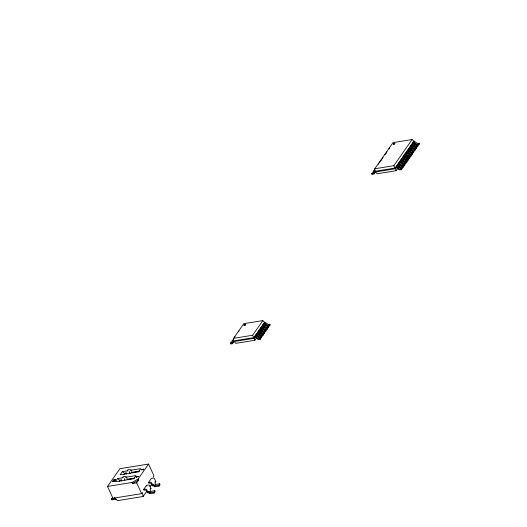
<?xml version="1.0" encoding="UTF-8"?>
<svg xmlns="http://www.w3.org/2000/svg" width="527" height="527" viewBox="0 0 527 527"><rect width="100%" height="100%" fill="white"/><g stroke="black" fill="none" stroke-linecap="round" stroke-linejoin="round"><path stroke-width="0.79" d="M126.987 478.523C127.903 475.756 120.993 476.144 122.837 477.903M131.822 471.586C132.738 468.806 125.828 469.214 127.672 470.967M131.045 479.056L127.639 479.366M135.88 472.12L131.684 472.554M114.287 497.64L117.488 500.65L143.074 496.506L142.415 492.495L141.618 493.641L112.956 498.285L107.508 486.447L119.879 468.701L148.542 464.056L153.989 475.894L153.186 477.04M113.259 480.69L115.815 479.748M123.16 477.633L117.547 478.542L115.321 481.737L133.759 478.753L135.986 475.558L125.564 477.245M127.995 470.703L122.383 471.612L120.156 474.807L138.594 471.817L140.821 468.622L130.4 470.315M119.122 481.731L120.011 480.453L121.566 480.202M123.957 474.794L124.846 473.516L126.394 473.266M116.197 499.056A1.014 0.764 34.9 0 1 115.821 499.234L111.783 499.892L111.414 499.089L112.462 497.587M136.223 477.198L136.23 476.843L138.469 476.704M138.37 476.494L136.131 476.988M143.535 469.089L143.153 469.629L141.15 469.801L142.218 469.333L143.252 469.84L143.627 469.3L142.435 469.353M256.293 338.268L254.897 340.264L235.832 343.354L233.573 340.897L233.533 338.354L243.764 323.683L262.828 320.594L264.982 322.82M233.698 341.101A1.021 0.771 34.9 0 0 233.29 341.562L233.066 342.715A2.371 1.785 34.9 0 1 232.111 343.788L230.721 344.012L230.411 343.327L231.024 342.445L232.387 342.214A1.561 1.179 34.9 0 0 232.664 342.036M233.698 338.617L233.079 339.5L233.395 340.178M234.416 337.583L235.029 336.7M238.421 331.839L239.034 330.956M143.054 469.498L143.41 469.333M107.508 486.447L131.895 482.495L138.074 479.069L148.542 464.056M131.895 482.495L132.376 483.549L136.651 482.857L138.555 480.123L138.074 479.069M149.022 491.368L148.12 492.666L147.31 492.798L146.361 490.742A1.014 0.764 34.9 0 0 145.116 490.038L144.003 490.215L143.634 489.418L146.493 485.321L148.416 485.011A1.014 0.764 34.9 0 1 149.661 485.71L150.972 488.575L150.07 489.866L150.768 491.388L149.721 492.89L149.022 491.368L148.212 491.5L148.891 492.976A1.014 0.764 34.9 0 0 150.129 493.68L154.174 493.028L155.221 491.526L154.852 490.723L150.768 491.388M148.469 482.482L151.328 478.384L153.252 478.075A1.014 0.764 34.9 0 1 154.49 478.779L155.808 481.638L154.905 482.936L155.603 484.451L154.556 485.953L153.858 484.438L152.955 485.736L152.138 485.868L151.196 483.806A1.014 0.764 34.9 0 0 149.951 483.101L148.838 483.279L148.469 482.482L150.393 482.172A1.014 0.764 34.9 0 1 151.638 482.87L152.955 485.736M233.533 338.354L252.598 335.264L262.828 320.594M143.074 496.506L146.776 491.197M150.017 486.546L151.868 483.891M264.673 322.142L253.882 337.609L233.573 340.897M258.421 332.241L262.637 326.187M258.619 334.928L264.659 326.259M397.542 168.686L396.139 170.695L377.075 173.785L374.816 171.334L374.776 168.785L393.017 142.619L412.081 139.53L414.242 141.763M374.941 171.532A1.021 0.771 34.9 0 0 374.532 171.993L374.308 173.146A2.371 1.785 34.9 0 1 373.353 174.22L371.97 174.444L371.654 173.765L372.273 172.876L373.63 172.652A1.561 1.179 34.9 0 0 373.906 172.467M374.967 170.735L373.603 170.965L372.991 171.848L373.3 172.527M374.941 169.048L374.322 169.931L374.638 170.616M378.333 164.187L378.946 163.304M379.664 162.27L380.283 161.387M381.001 160.353L381.62 159.47L381.93 160.155M382.338 158.436L382.951 157.553M385.006 154.609L385.626 153.726M386.956 151.809L386.344 152.692L386.653 153.377M389.012 148.864L389.631 147.975M259.956 338.545L260.575 337.662L260.891 338.341L260.272 339.23L258.889 339.454A2.371 1.785 34.9 0 1 257.143 338.815L255.964 337.893A1.021 0.771 34.9 0 0 255.068 337.629L254.607 337.702L254.297 337.023L254.772 336.944A1.825 1.377 34.9 0 1 256.353 337.412L257.538 338.334A1.561 1.179 34.9 0 0 258.592 338.762L259.956 338.545L260.272 339.23M261.293 336.628L261.912 335.745L262.222 336.43L261.609 337.313L260.219 337.537A2.371 1.785 34.9 0 1 258.48 336.898L257.301 335.976A1.021 0.771 34.9 0 0 256.405 335.712L255.944 335.785L255.628 335.106L256.109 335.027A1.825 1.377 34.9 0 1 257.683 335.495L258.869 336.424A1.561 1.179 34.9 0 0 259.93 336.845L261.293 336.628L261.609 337.313M262.63 334.717L263.243 333.828L263.559 334.513L262.94 335.396L261.557 335.62A2.371 1.785 34.9 0 1 259.818 334.988L258.632 334.059A1.021 0.771 34.9 0 0 257.743 333.795L257.281 333.874L256.965 333.189L257.44 333.11A1.825 1.377 34.9 0 1 259.02 333.578L260.206 334.507A1.561 1.179 34.9 0 0 261.26 334.928L262.63 334.717L262.94 335.396M263.961 332.8L264.58 331.918L264.897 332.596L264.277 333.479L262.894 333.703A2.371 1.785 34.9 0 1 261.148 333.071L259.969 332.142A1.021 0.771 34.9 0 0 259.08 331.878L258.612 331.957L258.302 331.272L258.777 331.2A1.825 1.377 34.9 0 1 260.358 331.661L261.544 332.59A1.561 1.179 34.9 0 0 262.598 333.011L263.961 332.8L264.277 333.479M265.298 330.884L265.918 330.001L266.227 330.679L265.615 331.569L264.225 331.793A2.371 1.785 34.9 0 1 262.486 331.154L261.306 330.225A1.021 0.771 34.9 0 0 260.41 329.968L259.949 330.04L259.64 329.355L260.114 329.283A1.825 1.377 34.9 0 1 261.695 329.75L262.881 330.673A1.561 1.179 34.9 0 0 263.935 331.094L265.298 330.884L265.615 331.569M266.636 328.967L267.248 328.084L267.564 328.769L266.945 329.652L265.562 329.876A2.371 1.785 34.9 0 1 263.823 329.237L262.637 328.314A1.021 0.771 34.9 0 0 261.748 328.051L261.287 328.123L260.97 327.445L261.445 327.366A1.825 1.377 34.9 0 1 263.026 327.834L264.211 328.762A1.561 1.179 34.9 0 0 265.265 329.184L266.636 328.967L266.945 329.652M267.973 327.05L268.586 326.167L268.902 326.852L268.283 327.735L266.899 327.959A2.371 1.785 34.9 0 1 265.153 327.326L263.974 326.397A1.021 0.771 34.9 0 0 263.085 326.134L262.624 326.206L262.308 325.528L262.782 325.449A1.825 1.377 34.9 0 1 264.363 325.917L265.549 326.845A1.561 1.179 34.9 0 0 266.603 327.267L267.973 327.05L268.283 327.735M269.304 325.139L269.923 324.257L270.232 324.935L269.62 325.818L268.236 326.042A2.371 1.785 34.9 0 1 266.491 325.409L265.312 324.48A1.021 0.771 34.9 0 0 264.416 324.217L263.955 324.296L263.645 323.611L264.119 323.532A1.825 1.377 34.9 0 1 265.7 324L266.886 324.928A1.561 1.179 34.9 0 0 267.94 325.35L269.304 325.139L269.62 325.818M149.721 492.89L153.805 492.225L154.852 490.723M154.556 485.953L158.64 485.288L159.688 483.793L160.056 484.59L159.009 486.092L154.964 486.744A1.014 0.764 34.9 0 1 153.726 486.039L153.047 484.57M374.776 168.785L393.84 165.695L412.081 139.53M413.926 141.078L395.131 168.041L374.816 171.334M398.26 164.681L401.554 159.958M402.529 158.555L402.99 158.482A1.021 0.771 34.9 0 1 403.886 158.746L405.065 159.668A2.371 1.785 34.9 0 0 406.811 160.307L408.194 160.083L408.807 159.2L408.497 158.515L407.878 159.398L406.515 159.615A1.561 1.179 34.9 0 1 405.461 159.194L404.275 158.265A1.825 1.377 34.9 0 0 402.694 157.797L402.22 157.876L402.529 158.555L404.328 156.565A1.021 0.771 34.9 0 1 405.217 156.829L406.403 157.757A2.371 1.785 34.9 0 0 408.142 158.39L409.532 158.166L410.144 157.283L409.828 156.598L408.465 156.815A1.561 1.179 34.9 0 1 407.411 156.394L406.225 155.465A1.825 1.377 34.9 0 0 404.644 154.997L404.169 155.076L404.479 155.755M404.841 155.241L406.719 152.547M410.013 147.823L413.3 143.107M398.478 167.342L400.349 164.661M401.284 163.317L406.897 155.267M409.235 151.914L413.912 145.202M397.595 167.843L398.781 168.765A1.561 1.179 34.9 0 0 399.835 169.193L401.205 168.976L401.818 168.093L402.134 168.778L401.515 169.661L400.131 169.885A2.371 1.785 34.9 0 1 398.392 169.246L397.206 168.324A1.021 0.771 34.9 0 0 396.317 168.06L395.856 168.133L395.54 167.454L396.014 167.375A1.825 1.377 34.9 0 1 397.595 167.843M402.536 167.059L403.155 166.176L403.471 166.861L402.852 167.744L401.469 167.968A2.371 1.785 34.9 0 1 399.723 167.336L398.544 166.407A1.021 0.771 34.9 0 0 397.654 166.143L397.187 166.216L396.877 165.537L397.351 165.458A1.825 1.377 34.9 0 1 398.932 165.926L400.118 166.855A1.561 1.179 34.9 0 0 401.172 167.276L402.536 167.059L402.852 167.744M403.873 165.149L404.492 164.259L404.802 164.944L404.189 165.827L402.799 166.051A2.371 1.785 34.9 0 1 401.06 165.419L399.881 164.49A1.021 0.771 34.9 0 0 398.985 164.226L398.524 164.305L398.214 163.62L398.689 163.541A1.825 1.377 34.9 0 1 400.27 164.009L401.455 164.938A1.561 1.179 34.9 0 0 402.509 165.359L403.873 165.149L404.189 165.827M401.6 162.092L402.786 163.021A1.561 1.179 34.9 0 0 403.84 163.442L405.21 163.232L405.823 162.349L406.139 163.027L405.52 163.91L404.137 164.134A2.371 1.785 34.9 0 1 402.397 163.502L401.212 162.573A1.021 0.771 34.9 0 0 400.322 162.316L399.861 162.388L399.545 161.703L400.019 161.631A1.825 1.377 34.9 0 1 401.6 162.092M406.548 161.315L407.16 160.432L407.476 161.11L406.857 162L405.474 162.224A2.371 1.785 34.9 0 1 403.728 161.585L402.549 160.663A1.021 0.771 34.9 0 0 401.66 160.399L401.199 160.471L400.882 159.793L401.357 159.714A1.825 1.377 34.9 0 1 402.938 160.182L404.123 161.104A1.561 1.179 34.9 0 0 405.177 161.532L406.548 161.315L406.857 162M403.866 156.644L403.55 155.959L404.031 155.88A1.825 1.377 34.9 0 1 405.606 156.348L406.791 157.277A1.561 1.179 34.9 0 0 407.845 157.698L409.216 157.487L409.828 156.598M410.553 155.57L411.165 154.688L411.482 155.366L410.862 156.249L409.479 156.473A2.371 1.785 34.9 0 1 407.74 155.84L406.554 154.912A1.021 0.771 34.9 0 0 405.665 154.648L405.204 154.727L404.888 154.042L405.362 153.97A1.825 1.377 34.9 0 1 406.943 154.431L408.129 155.36A1.561 1.179 34.9 0 0 409.183 155.781L410.553 155.57L410.862 156.249M411.883 153.653L412.503 152.771L412.812 153.449L412.2 154.339L410.816 154.563A2.371 1.785 34.9 0 1 409.071 153.924L407.891 153.001A1.021 0.771 34.9 0 0 406.996 152.738L406.534 152.81L406.225 152.132L406.699 152.053A1.825 1.377 34.9 0 1 408.28 152.52L409.466 153.443A1.561 1.179 34.9 0 0 410.52 153.871L411.883 153.653L412.2 154.339M413.221 151.736L413.84 150.854L414.15 151.539L413.537 152.422L412.147 152.646A2.371 1.785 34.9 0 1 410.408 152.007L409.222 151.084A1.021 0.771 34.9 0 0 408.333 150.821L407.872 150.893L407.555 150.215L408.036 150.136A1.825 1.377 34.9 0 1 409.611 150.603L410.796 151.532A1.561 1.179 34.9 0 0 411.851 151.954L413.221 151.736L413.537 152.422M414.558 149.826L415.171 148.937L415.487 149.622L414.868 150.505L413.484 150.729A2.371 1.785 34.9 0 1 411.745 150.096L410.559 149.167A1.021 0.771 34.9 0 0 409.67 148.904L409.209 148.983L408.893 148.298L409.367 148.219A1.825 1.377 34.9 0 1 410.948 148.686L412.134 149.615A1.561 1.179 34.9 0 0 413.188 150.037L414.558 149.826L414.868 150.505M415.889 147.909L416.508 147.026L416.824 147.705L416.205 148.588L414.821 148.812A2.371 1.785 34.9 0 1 413.076 148.179L411.897 147.25A1.021 0.771 34.9 0 0 411.001 146.987L410.54 147.066L410.23 146.381L410.704 146.308A1.825 1.377 34.9 0 1 412.285 146.769L413.471 147.698A1.561 1.179 34.9 0 0 414.525 148.12L415.889 147.909L416.205 148.588M417.226 145.992L417.845 145.109L418.155 145.788L417.542 146.677L416.152 146.901A2.371 1.785 34.9 0 1 414.413 146.262L413.234 145.333A1.021 0.771 34.9 0 0 412.338 145.077L411.877 145.149L411.561 144.464L412.042 144.391A1.825 1.377 34.9 0 1 413.616 144.859L414.802 145.781A1.561 1.179 34.9 0 0 415.856 146.203L417.226 145.992L417.542 146.677M418.563 144.075L419.176 143.192L419.492 143.878L418.873 144.76L417.489 144.984A2.371 1.785 34.9 0 1 415.75 144.345L414.565 143.423A1.021 0.771 34.9 0 0 413.675 143.16L413.214 143.232L412.898 142.553L413.372 142.474A1.825 1.377 34.9 0 1 414.953 142.942L416.139 143.871A1.561 1.179 34.9 0 0 417.193 144.293L418.563 144.075L418.873 144.76M126.078 472.139L125.801 472.706L126.381 474.135M121.243 479.076L120.966 479.642L121.546 481.072M114.603 481.23L114.207 481.441M132.376 483.549L138.555 480.123M142.626 469.392L143.311 469.122M419.176 143.192L417.812 143.403A1.561 1.179 34.9 0 1 416.758 142.982L415.572 142.053A1.825 1.377 34.9 0 0 413.991 141.592L413.517 141.671L413.827 142.349M410.843 145.498L411.323 145.419A1.825 1.377 34.9 0 1 412.898 145.887L414.084 146.816A1.561 1.179 34.9 0 0 415.138 147.237L416.508 147.026M417.845 145.109L416.528 145.32A1.561 1.179 34.9 0 1 415.421 144.899L414.235 143.97A1.825 1.377 34.9 0 0 412.654 143.509L412.18 143.581L412.496 144.266M408.175 149.332L408.649 149.253A1.825 1.377 34.9 0 1 410.23 149.721L411.416 150.643A1.561 1.179 34.9 0 0 412.47 151.071L413.84 150.854M415.171 148.937L413.807 149.154A1.561 1.179 34.9 0 1 412.753 148.733L411.567 147.804A1.825 1.377 34.9 0 0 409.986 147.336L409.512 147.415L409.822 148.094M412.503 152.771L411.132 152.982A1.561 1.179 34.9 0 1 410.078 152.56L408.893 151.631A1.825 1.377 34.9 0 0 407.318 151.17L406.837 151.242L407.154 151.928M411.165 154.688L409.848 154.898A1.561 1.179 34.9 0 1 408.748 154.477L407.562 153.548A1.825 1.377 34.9 0 0 405.981 153.087L405.507 153.159L405.816 153.844M402.832 156.993L403.307 156.914A1.825 1.377 34.9 0 1 404.888 157.382L406.073 158.304A1.561 1.179 34.9 0 0 407.127 158.732L408.497 158.515M400.164 160.821L400.639 160.742A1.825 1.377 34.9 0 1 402.22 161.209L403.405 162.138A1.561 1.179 34.9 0 0 404.459 162.56L405.823 162.349M407.16 160.432L405.79 160.643A1.561 1.179 34.9 0 1 404.743 160.221L403.557 159.292A1.825 1.377 34.9 0 0 401.976 158.831L401.495 158.904L401.811 159.589M397.49 164.655L397.971 164.576A1.825 1.377 34.9 0 1 399.545 165.043L400.731 165.972A1.561 1.179 34.9 0 0 401.785 166.394L403.155 166.176M404.492 164.259L403.175 164.477A1.561 1.179 34.9 0 1 402.068 164.055L400.882 163.126A1.825 1.377 34.9 0 0 399.301 162.665L398.827 162.738L399.143 163.416M396.159 166.565L396.633 166.492A1.825 1.377 34.9 0 1 398.214 166.96L399.4 167.882A1.561 1.179 34.9 0 0 400.454 168.304L401.818 168.093M375.132 172.013L395.441 168.726L396.139 170.695M371.654 173.765L373.011 173.535A1.561 1.179 34.9 0 0 373.564 172.849L373.788 171.697A1.825 1.377 34.9 0 1 374.75 170.82M264.258 322.728L264.732 322.649A1.825 1.377 34.9 0 1 266.313 323.117L267.499 324.046A1.561 1.179 34.9 0 0 268.553 324.467L269.923 324.257M268.586 326.167L267.215 326.378A1.561 1.179 34.9 0 1 266.168 325.963L264.982 325.034A1.825 1.377 34.9 0 0 263.401 324.566L262.92 324.645L263.236 325.324M267.248 328.084L265.885 328.295A1.561 1.179 34.9 0 1 264.831 327.873L263.645 326.944A1.825 1.377 34.9 0 0 262.064 326.483L261.59 326.562L261.899 327.241M258.915 330.389L259.396 330.31A1.825 1.377 34.9 0 1 260.97 330.778L262.156 331.707A1.561 1.179 34.9 0 0 263.21 332.129L264.58 331.918M265.918 330.001L264.6 330.212A1.561 1.179 34.9 0 1 263.493 329.79L262.308 328.861A1.825 1.377 34.9 0 0 260.733 328.4L260.252 328.473L260.569 329.158M256.247 334.223L256.721 334.144A1.825 1.377 34.9 0 1 258.302 334.612L259.488 335.534A1.561 1.179 34.9 0 0 260.542 335.962L261.912 335.745M263.243 333.828L261.879 334.046A1.561 1.179 34.9 0 1 260.825 333.624M233.883 341.582L254.198 338.294L254.897 340.264M260.575 337.662L259.258 337.873A1.561 1.179 34.9 0 1 258.151 337.451L256.972 336.522A1.825 1.377 34.9 0 0 255.391 336.061L254.91 336.134L255.226 336.819M230.411 343.327L231.768 343.103A1.561 1.179 34.9 0 0 232.315 342.418L232.539 341.265A1.825 1.377 34.9 0 1 233.507 340.389M131.816 472.39L139.556 471.138M115.729 479.524L113.595 479.866L115.229 479.662M113.167 480.479L115.354 480.064M126.981 479.326L134.728 478.075M154.997 481.77L155.808 481.638M155.603 484.451L159.688 483.793M143.634 489.418L145.564 489.102A1.014 0.764 34.9 0 1 146.802 489.807L148.12 492.666M150.162 488.707L150.972 488.575M113.898 498.213L114.708 498.081M111.414 499.089L115.499 498.43M142.58 469.682L143.252 469.84M122.383 471.612L124.846 473.516M117.547 478.542L120.011 480.453M260.825 333.624L259.64 332.695A1.825 1.377 34.9 0 0 258.059 332.227L257.584 332.306L257.894 332.985M129.148 471.639L130.09 473.503M124.313 478.575L124.978 480.255M393.84 165.695L395.441 168.726M252.598 335.264L254.198 338.294M129.464 472.113L129.813 473.325M409.216 157.487L409.532 158.166M407.878 159.398L408.194 160.083M405.21 163.232L405.52 163.91M401.205 168.976L401.515 169.661M373.603 170.965L373.92 171.644M232.677 341.213L232.361 340.534L231.742 341.417L232.058 342.095M231.024 342.445L231.34 343.13M158.64 485.288L159.009 486.092M153.805 492.225L154.174 493.028M146.493 485.321L146.862 486.118M136.23 476.843L136.414 477.212M136.651 482.857L141.618 493.641M414.308 143.146L414.38 144.536M265.022 323.512L265.127 325.594M244.087 325.436A0.863 0.349 -24.7 0 1 244.851 324.639A0.863 0.349 -24.7 0 1 245.556 324.909M245.299 325.152A0.863 0.349 -24.7 0 1 244.706 325.442M233.678 341.832A2.371 1.785 34.9 0 1 232.723 342.906M233.158 340.383A1.825 1.377 34.9 0 1 233.672 339.665M234.225 341.265A2.371 1.785 34.9 0 1 233.441 341.871M393.959 144.385A0.863 0.349 -24.7 0 1 393.353 144.082A0.863 0.349 -24.7 0 1 394.585 143.482A0.863 0.349 -24.7 0 1 394.552 144.095M375.138 172.059A2.371 1.785 34.9 0 1 374.69 172.303M374.928 172.263A2.371 1.785 34.9 0 1 373.972 173.337M374.407 170.814A1.825 1.377 34.9 0 1 374.921 170.096M112.554 481.303C115.248 482.08 115.103 479.432 112.567 481.276M114.649 480.808L112.785 481.329L114.649 480.808M244.396 325.251A0.863 0.349 -24.7 0 0 245.51 324.448A0.863 0.349 -24.7 0 0 244.251 324.652A0.863 0.349 -24.7 0 0 244.396 325.251M393.649 144.187A0.863 0.349 -24.7 0 0 394.769 143.39A0.863 0.349 -24.7 0 0 393.504 143.594A0.863 0.349 -24.7 0 0 393.649 144.187"/></g></svg>
